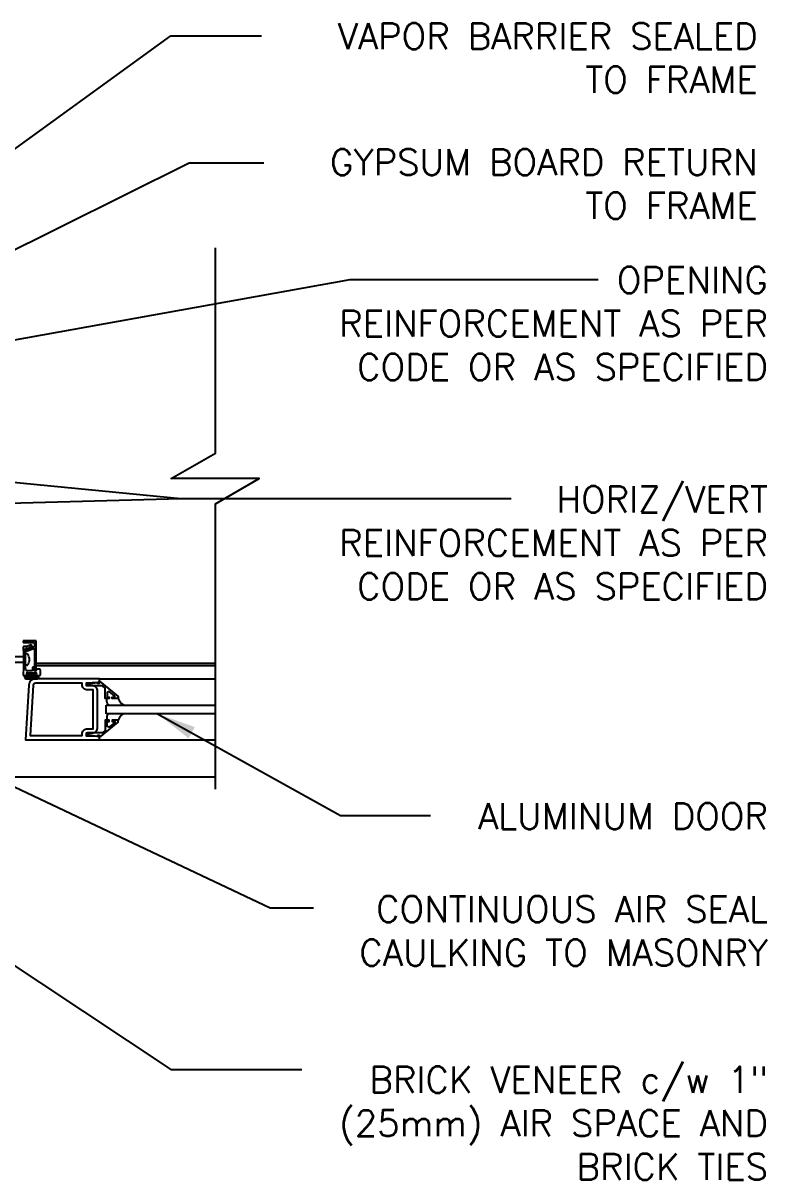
# Model space of a CAD drawing. Header units: inches. Extents: x 2954.8 to 3009.5, y 488.4 to 559.8.
# Drawn here: x 2988.17 to 3009.52, y 519.8 to 553.02 of the extents above; entities that cross this region are included whole.
import ezdxf

# ---------------------------------------------------------------- set-up
doc = ezdxf.new("R2010")
doc.units = ezdxf.units.IN
doc.header["$LTSCALE"] = 0.5
doc.header["$MEASUREMENT"] = 0
doc.layers.get('0').update_dxf_attribs({"linetype": 'CONTINUOUS'})
for name, color, linetype in [('HATCH', 12, 'CONTINUOUS'), ('LINE18', 9, 'CONTINUOUS'), ('LINE9', 9, 'CONTINUOUS'), ('TEXT', 4, 'CONTINUOUS')]:
    doc.layers.add(name, color=color, linetype=linetype)
doc.styles.add('DIM', font='romans.shx', dxfattribs={"width": 0.7})
doc.styles.add('ROMANS', font='romans')
doc.dimstyles.new('ext_12', dxfattribs={"dimscale": 12, "dimtxt": 0.09375, "dimasz": 0.09375, "dimexe": 0.09375, "dimexo": 0.0625, "dimgap": 0.0625, "dimtad": 1, "dimdec": 1, "dimzin": 3, "dimdsep": 46, "dimlunit": 4, "dimtxsty": 'DIM', "dimcen": 0.09, "dimdle": 0.09375, "dimclrt": 4, "dimadec": 0, "dimazin": 0, "dimtfac": 1, "dimtdec": 1, "dimtmove": 2, "dimatfit": 3, "dimfxl": 0, "dimfrac": 2, "dimtolj": 1, "dimtzin": 0, "dimarcsym": 0})

# ---------------------------------------------------------------- blocks, each defined once
blk = doc.blocks.new('B060316')
for p, q in [((1.969, 0), (1.969, -0.133)), ((2.217, -0.013), (1.969, 0)), ((2.003, -0.133), (2.003, -0.115)), ((2.049, -0.115), (2.049, -0.365)), ((2.107, -0.265), (2.107, -0.127)), ((2.207, -0.265), (2.107, -0.265)), ((2.107, -0.359), (2.107, -0.329)), ((2.121, -0.314), (2.207, -0.306)), ((2.169, -0.065), (2.405, -0.065)), ((2.207, -0.306), (2.207, -0.265)), ((2.555, -0.013), (2.217, -0.013)), ((2.451, -0.065), (2.747, -0.065)), ((2.803, 0), (2.555, -0.013)), ((2.747, -0.065), (2.747, -0.141)), ((2.803, -0.01), (2.803, 0)), ((2.813, -0.02), (2.803, -0.01)), ((2.803, -0.03), (2.813, -0.02)), ((2.803, -0.108), (2.803, -0.03)), ((2.848, -0.232), (2.803, -0.108)), ((1.969, -0.347), (1.969, -0.469)), ((2, -0.5), (2.126, -0.5)), ((2.003, -0.365), (2.003, -0.347)), ((2.157, -0.38), (2.119, -0.373)), ((2.157, -0.469), (2.157, -0.38))]:
    blk.add_line(p, q)
for centre, radius, start, end in [((1.986, -0.133), 0.017, 180, 0), ((1.986, -0.347), 0.017, 360, 180), ((2.026, -0.115), 0.023, 0, 180), ((2.169, -0.127), 0.062, 90, 180), ((2.122, -0.329), 0.015, 95, 180), ((2.428, -0.086), 0.031, 42.6423, 137.3577), ((2.356, -0.5), 0.531, 29.0353, 42.5789), ((2.833, -0.235), 0.015, 209.0353, 10.9647), ((2, -0.469), 0.031, 180, 270), ((2.026, -0.365), 0.023, 180, 0), ((2.122, -0.359), 0.015, 180, 260), ((2.126, -0.469), 0.031, 270, 0)]:
    blk.add_arc(centre, radius, start, end)

msp = doc.modelspace()

# ---------------------------------------------------------------- linework, layer by layer
at = {"layer": 'HATCH', "color": 12}
for p, q in [((2993.688, 534.626), (2988.544, 534.626)), ((2993.688, 534.563), (2988.544, 534.563)), ((2990.363, 534.188), (2993.688, 534.188)), ((2990.567, 533.527), (2990.579, 533.482)), ((2990.567, 533.527), (2990.579, 533.482)), ((2990.579, 533.482), (2990.611, 533.45)), ((2990.579, 533.482), (2990.611, 533.45)), ((2990.611, 533.45), (2990.656, 533.438)), ((2990.611, 533.45), (2990.656, 533.438)), ((2990.893, 533.626), (2990.929, 533.548)), ((2990.893, 533.626), (2990.929, 533.548)), ((2990.929, 533.548), (2990.986, 533.484)), ((2990.929, 533.548), (2990.986, 533.484)), ((2990.986, 533.484), (2991.059, 533.438)), ((2990.986, 533.484), (2991.059, 533.438)), ((2990.579, 533.144), (2990.567, 533.099)), ((2990.579, 533.144), (2990.567, 533.099)), ((2990.611, 533.176), (2990.579, 533.144)), ((2990.611, 533.176), (2990.579, 533.144)), ((2990.656, 533.188), (2990.611, 533.176)), ((2990.656, 533.188), (2990.611, 533.176)), ((2990.986, 533.142), (2990.929, 533.078)), ((2990.986, 533.142), (2990.929, 533.078)), ((2991.059, 533.188), (2990.986, 533.142)), ((2991.059, 533.188), (2990.986, 533.142)), ((2990.567, 533.099), (2990.567, 533.001)), ((2990.929, 533.078), (2990.893, 533)), ((2990.929, 533.078), (2990.893, 533)), ((2990.363, 532.438), (2993.688, 532.438)), ((2993.688, 531.362), (2985.174, 531.362))]:
    msp.add_line(p, q, dxfattribs=at)
msp.add_lwpolyline([(2990.567, 533.527), (2990.567, 533.626)], dxfattribs=at)
at = {"layer": 'LINE18'}
msp.add_lwpolyline([(2993.688, 531.02), (2993.688, 539.218), (2994.94, 539.941), (2992.418, 539.941), (2993.688, 540.674), (2993.688, 546.566)], dxfattribs=at)
at = {"layer": 'LINE9', "color": 9}
for p, q in [((2988.544, 535.283), (2988.169, 535.283)), ((2988.169, 535.283), (2988.171, 535.233)), ((2988.171, 535.233), (2988.494, 535.233)), ((2988.484, 535.104), (2988.315, 535.043)), ((2988.494, 535.233), (2988.494, 535.118)), ((2988.544, 534.446), (2988.544, 535.283)), ((2988.234, 534.825), (2987.942, 534.825)), ((2988.234, 534.581), (2988.234, 534.903)), ((2988.284, 534.903), (2988.234, 534.903)), ((2988.249, 535.041), (2988.263, 535.002)), ((2988.282, 534.993), (2988.474, 535.063)), ((2988.494, 535.049), (2988.494, 534.681)), ((2988.234, 534.659), (2987.942, 534.659)), ((2988.284, 534.581), (2988.234, 534.581)), ((2988.494, 534.681), (2988.484, 534.671)), ((2988.484, 534.671), (2988.494, 534.661)), ((2988.494, 534.661), (2988.494, 534.446)), ((2988.255, 534.283), (2988.567, 534.283)), ((2988.255, 534.263), (2988.567, 534.263)), ((2988.255, 534.209), (2988.567, 534.209)), ((2988.255, 534.189), (2988.567, 534.189)), ((2988.276, 534.357), (2988.276, 534.342)), ((2988.349, 534.357), (2988.276, 534.357)), ((2988.334, 534.342), (2988.276, 534.342)), ((2988.334, 534.342), (2988.334, 534.283)), ((2988.349, 534.357), (2988.349, 534.301)), ((2988.473, 534.301), (2988.349, 534.301)), ((2988.546, 534.357), (2988.473, 534.357)), ((2988.473, 534.301), (2988.473, 534.357)), ((2988.546, 534.342), (2988.488, 534.342)), ((2988.488, 534.283), (2988.488, 534.342)), ((2988.546, 534.342), (2988.546, 534.357)), ((2990.551, 533.188), (2990.551, 533.438)), ((2990.551, 533.438), (2993.688, 533.438)), ((2993.688, 533.188), (2990.551, 533.188))]:
    msp.add_line(p, q, dxfattribs=at)
for points in [[(2990.301, 532.766), (2990.301, 533.86), (2990.301, 533.86), (2990.284, 533.923), (2990.239, 533.968), (2990.176, 533.985), (2990.176, 533.985), (2989.989, 533.985), (2989.989, 534.079), (2990.313, 534.095), (2990.313, 534.063), (2990.363, 534.063), (2990.363, 534.188), (2988.517, 534.188), (2988.517, 534.188), (2988.447, 534.175), (2988.388, 534.137), (2988.348, 534.081), (2988.33, 534.012), (2988.33, 534.012), (2988.238, 532.438), (2990.363, 532.438), (2990.363, 532.563), (2990.313, 532.563), (2990.313, 532.531), (2989.989, 532.548), (2989.989, 532.641), (2990.176, 532.641), (2990.176, 532.641), (2990.239, 532.658), (2990.284, 532.703), (2990.301, 532.766)], [(2990.363, 534.123), (2990.893, 533.684), (2990.893, 533.626), (2990.724, 533.626), (2990.724, 533.666), (2990.797, 533.666), (2990.797, 533.689), (2990.634, 533.826), (2990.581, 533.801), (2990.581, 533.666), (2990.64, 533.666), (2990.64, 533.626), (2990.522, 533.626), (2990.522, 533.919), (2990.444, 533.985), (2990.007, 533.985), (2990.007, 534.037), (2990.279, 534.086), (2990.299, 534.086), (2990.299, 534.063), (2990.363, 534.063)], [(2989.989, 533.876), (2989.926, 533.893), (2989.882, 533.938), (2989.864, 534.001), (2989.864, 534.001), (2989.864, 534.063), (2988.517, 534.063), (2988.517, 534.063), (2988.487, 534.055), (2988.464, 534.034), (2988.455, 534.004), (2988.371, 532.563), (2989.864, 532.563), (2989.864, 532.625), (2989.864, 532.625), (2989.882, 532.688), (2989.926, 532.733), (2989.989, 532.75), (2989.989, 532.75), (2990.176, 532.75), (2990.176, 533.876), (2989.989, 533.876)], [(2990.363, 532.503), (2990.893, 532.943), (2990.893, 533.001), (2990.724, 533.001), (2990.724, 532.961), (2990.797, 532.961), (2990.797, 532.937), (2990.634, 532.801), (2990.581, 532.825), (2990.581, 532.961), (2990.64, 532.961), (2990.64, 533.001), (2990.522, 533.001), (2990.522, 532.707), (2990.444, 532.641), (2990.007, 532.641), (2990.007, 532.589), (2990.279, 532.54), (2990.299, 532.54), (2990.299, 532.563), (2990.363, 532.563)]]:
    msp.add_lwpolyline(points, close=True, dxfattribs=at)
for centre, radius, start, end in [((2988.479, 535.118), 0.015, 290, 0), ((2988.274, 535.041), 0.025, 23.3215, 180), ((2988.277, 535.008), 0.015, 200, 290), ((2988.284, 534.888), 0.015, 37.6257, 90), ((2988.094, 534.742), 0.254, 322.3746, 37.6254), ((2988.31, 535.057), 0.015, 203.3215, 290), ((2988.479, 535.049), 0.015, 0, 110), ((2988.284, 534.596), 0.015, 269.9999, 322.3747), ((2988.519, 534.446), 0.025, 180, 0), ((2988.255, 534.236), 0.047, 90, 270), ((2988.255, 534.236), 0.027, 90, 270), ((2988.567, 534.236), 0.047, 270, 90), ((2988.567, 534.236), 0.027, 270, 90)]:
    msp.add_arc(centre, radius, start, end, dxfattribs=at)

# ---------------------------------------------------------------- block references
at = {"layer": 'LINE9', "color": 9, "rotation": 90}
msp.add_blockref('B060316', (2988.169, 532.314), dxfattribs=at)

# ---------------------------------------------------------------- texts
at = {"layer": 'TEXT', "char_height": 0.75, "width": 13.88435, "attachment_point": 9, "style": 'ROMANS'}
for s, insert in [('\\A1;VAPOR BARRIER SEALED TO FRAME', (3009.253, 551.018)), ('\\A1;GYPSUM BOARD RETURN TO FRAME ', (3009.253, 547.4)), ('\\A1;OPENING REINFORCEMENT AS PER CODE OR AS SPECIFIED', (3009.549, 542.768)), ('\\A1;HORIZ/VERT\\PREINFORCEMENT AS PER CODE OR AS SPECIFIED', (3009.549, 536.469)), ('\\A1;ALUMINUM DOOR', (3009.549, 529.871)), ('\\A1;CONTINUOUS AIR SEAL CAULKING TO MASONRY', (3009.549, 525.953)), ('\\A1;BRICK VENEER c/w 1" (25mm) AIR SPACE AND BRICK TIES', (3009.549, 519.803))]:
    msp.add_mtext(s, dxfattribs=dict(at, insert=insert))

# ---------------------------------------------------------------- leaders
at = {"layer": 'TEXT'}
for points in [[(2984.926, 547.232), (2992.408, 552.654), (2995.005, 552.654)], [(2985.799, 545.463), (2992.934, 549.01), (2995.079, 549.01)], [(2982.672, 542.98), (2997.554, 545.655), (3004.678, 545.655)], [(2981.677, 540.441), (2992.698, 539.369)], [(2974.509, 538.886), (2992.698, 539.369), (3002.178, 539.369)], [(2992.023, 533.188), (2997.279, 530.264), (2999.862, 530.264)], [(2985.328, 532.307), (2995.256, 527.614), (2996.504, 527.614)], [(2982.837, 529.316), (2992.405, 522.975), (2996.166, 522.975)]]:
    msp.add_leader(points, dimstyle='ext_12', override={"dimgap": 0.0625, "dimtad": 0}, dxfattribs=at)

doc.saveas('drawing.dxf')
